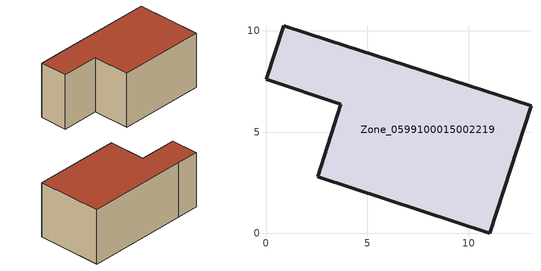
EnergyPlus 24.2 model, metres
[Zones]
Zone_0599100015002219
 floor ground (C_G): 2.54,2.8 3.7,6.38 0,7.59 0.87,10.25 3.07,9.54 13.07,6.29 11.05,0 z0.73
 wall outside (C_F): 3.7,6.38 2.54,2.8 11.05,0 13.07,6.29 3.07,9.54 0.87,10.25 0,7.59 3.7,6.38 z0.73:6.37
 roof outside (C_R): 0.87,10.25 0,7.59 3.7,6.38 2.54,2.8 11.05,0 13.07,6.29 3.07,9.54 z6.37
[BUILDING]
Pand.0599100015002219: North Axis=0; Terrain=City; Loads Convergence Tolerance Value=0.04; Temperature Convergence Tolerance Value=0.4; Solar Distribution=FullExterior; Maximum Number of Warmup Days=25; Minimum Number of Warmup Days=1
[Site:Location]
Rotterdam.The.Hague.AP_ZH_NLD Design_Conditions: Latitude=51.96; Longitude=4.45; Time Zone=1; Elevation=-4.5
[SITE:GROUNDTEMPERATURE:BUILDINGSURFACE]
18, 18, 18, 18, 18, 18, 18, 18, 18, 18, 18, 18
[MATERIAL] Thermal Absorptance=0.9; Solar Absorptance=0.7; Visible Absorptance=0.7
Name | Roughness | Thickness | Conductivity | Density | Specific Heat
G.TI.1965-1974 | MediumSmooth | 0.15 | 0.882353 | 540 | 1210
F.TI.1965-1974 | Rough | 0.3 | 0.697674 | 1920 | 840
R.TI.1965-1974 | MediumRough | 0.2 | 0.232558 | 1500 | 1000
[CONSTRUCTION]
C_G: G.TI.1965-1974
C_F: F.TI.1965-1974
C_R: R.TI.1965-1974
[ZONE]
Zone_0599100015002219: Type=1; Multiplier=1; Ceiling Height=Autocalculate; Volume=Autocalculate; Floor Area=autocalculate; Part of Total Floor Area=Yes
[ZONEINFILTRATION:DESIGNFLOWRATE]
Infil_Zone_0599100015002219: Zone or ZoneList or Space or SpaceList=Zone_0599100015002219; Schedule=AlwaysOn; Design Flow Rate Calculation Method=Flow/Area; Flow Rate per Floor Area=0.003; Constant Term Coefficient=1; Temperature Term Coefficient=0; Velocity Term Coefficient=0; Velocity Squared Term Coefficient=0
[HVACTEMPLATE:ZONE:IDEALLOADSAIRSYSTEM]
Zone_0599100015002219: Maximum Heating Supply Air Temperature=50; Minimum Cooling Supply Air Temperature=13; Maximum Heating Supply Air Humidity Ratio=0.0156; Minimum Cooling Supply Air Humidity Ratio=0.0077; Heating Limit=NoLimit; Cooling Limit=NoLimit; Dehumidification Control Type=ConstantSensibleHeatRatio; Cooling Sensible Heat Ratio=0.7; Dehumidification Setpoint=60; Humidification Control Type=None; Humidification Setpoint=30; Outdoor Air Method=None; Outdoor Air Flow Rate per Person=0.00944; Outdoor Air Flow Rate per Zone Floor Area=0; Outdoor Air Flow Rate per Zone=0; Demand Controlled Ventilation Type=None; Outdoor Air Economizer Type=NoEconomizer; Heat Recovery Type=None; Sensible Heat Recovery Effectiveness=0.7; Latent Heat Recovery Effectiveness=0.65
[ZONECONTROL:THERMOSTAT]
ThermostatControl_Zone_0599100015002219: Zone or ZoneList=Zone_0599100015002219; Control Type Schedule=DualSetpointControlType; Control 1=Thermostat_Zone_0599100015002219; Temperature Difference Between Cutout And Setpoint=0
[THERMOSTATSETPOINT:DUALSETPOINT]
Thermostat_Zone_0599100015002219: Heating Setpoint Temperature Schedule=HeatingSetpoint_Zone_0599100015002219; Cooling Setpoint Temperature Schedule=CoolingSetpoint_Zone_0599100015002219
[SCHEDULE:COMPACT]
HeatingSetpoint_Zone_0599100015002219: Through: 12/31, For: AllDays, Until: 24:00, 21
CoolingSetpoint_Zone_0599100015002219: Through: 12/31, For: AllDays, Until: 24:00, 24
DualSetpointControlType: Through: 12/31, For: AllDays, Until: 24:00, 4
AlwaysOn: Through: 12/31, For: AllDays, Until: 24:00, 1
